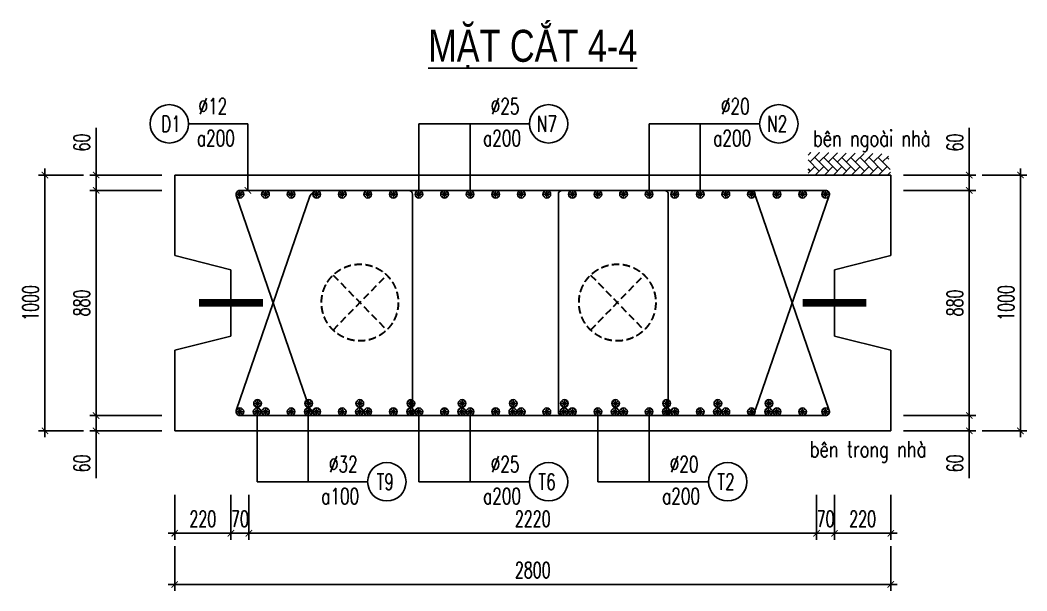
# Model space of a CAD drawing. Header units: millimetres. Extents: x -143483 to 1166745, y -1448440 to -1202244.
# Drawn here: x 82879 to 98625, y -1427283 to -1418362 of the extents above; entities that cross this region are included whole.
import ezdxf
from ezdxf.enums import TextEntityAlignment as Align

# ---------------------------------------------------------------- set-up
doc = ezdxf.new("R2010")
doc.units = ezdxf.units.MM
doc.header["$LTSCALE"] = 30
doc.header["$PDMODE"] = 3
doc.linetypes.add('DASHED', pattern=[19.05, 12.7, -6.35])
doc.layers.get('0').update_dxf_attribs({"lineweight": 9})
doc.layers.get('Defpoints').update_dxf_attribs({"lineweight": 9})
for name, color, linetype in [('ccu11-Cotthep', 9, 'Continuous'), ('ccu11-Dim', 8, 'Continuous'), ('ccu11-Hatch', 8, 'Continuous'), ('ccu11-Text', 31, 'Continuous'), ('ccu11-Thay', 7, 'Continuous'), ('ccu11-Thep', 4, 'Continuous'), ('ccu11-Thep doc', 4, 'Continuous'), ('ccu11-Thepdai', 6, 'Continuous')]:
    doc.layers.add(name, color=color, linetype=linetype)
doc.layers.add('ccu11-Khuat', color=9, linetype='DASHED', lineweight=30)
doc.layers.add('Vicom_thep doc', color=1, linetype='Continuous', lineweight=35)
doc.styles.add('ccu11-dim', font='vnsimli.shx', dxfattribs={"width": 0.65, "bigfont": 'bigfont.shx'})
doc.styles.add('ccu11-VnAvH-B', font='VHAVANB.TTF')
doc.styles.add('ccu11-vnsimli', font='vnsimli.shx', dxfattribs={"width": 0.8, "bigfont": 'vns.shx'})
doc.styles.add('ccu11-vnsimple', font='vnsimple.shx', dxfattribs={"bigfont": 'bigfont.shx'})
doc.styles.add('ccu11_simli', font='vnsimli.shx', dxfattribs={"width": 0.8})
doc.dimstyles.new('ccu11-100', dxfattribs={"dimscale": 100, "dimtxt": 2.5, "dimasz": 1, "dimexe": 1, "dimexo": 2, "dimgap": 1, "dimtad": 1, "dimdec": 0, "dimdsep": 46, "dimtxsty": 'ccu11-dim', "dimblk": 'ARCHTICK', "dimcen": -1, "dimdle": 1, "dimclrd": 256, "dimclre": 256, "dimclrt": 3, "dimadec": 0, "dimazin": 2, "dimtfac": 0.1, "dimtdec": 0, "dimtmove": 0, "dimatfit": 1, "dimldrblk": 'ARCHTICK', "dimfxl": 0, "dimtvp": 0.833333, "dimtolj": 1, "dimtzin": 12, "dimarcsym": 0})
doc.dimstyles.new('ccu11-100x4', dxfattribs={"dimscale": 100, "dimtxt": 2.5, "dimasz": 1, "dimexe": 1, "dimexo": 2, "dimgap": 1, "dimtad": 1, "dimdec": 0, "dimlfac": 0.25, "dimdsep": 46, "dimtxsty": 'ccu11-dim', "dimblk": 'ARCHTICK', "dimcen": -1, "dimdle": 1, "dimclrd": 256, "dimclre": 256, "dimclrt": 3, "dimadec": 0, "dimazin": 2, "dimtfac": 0.1, "dimtdec": 0, "dimtmove": 0, "dimatfit": 1, "dimldrblk": 'ARCHTICK', "dimfxl": 0, "dimtvp": 0.833333, "dimtolj": 1, "dimtzin": 12, "dimarcsym": 0})

# ---------------------------------------------------------------- blocks, each defined once
blk = doc.blocks.new('MCT')
at = {"ltscale": 0.005}
for p, q in [((-0.49, 0), (0.49, 0)), ((0.35, -0.35), (-0.35, 0.35)), ((-0.35, -0.35), (0.35, 0.35)), ((0, -0.49), (0, 0.49))]:
    blk.add_line(p, q, dxfattribs=at)
blk.add_circle((0, 0), 0.492, dxfattribs=at)
blk = doc.blocks.new('*U3556')
at = {"layer": 'ccu11-Thep doc', "xscale": -121.9200000001001, "yscale": 121.9200000001001, "zscale": 121.92, "rotation": 270}
blk.add_blockref('MCT', (0, 0), dxfattribs=at)
blk = doc.blocks.new('*U3557')
at = {"layer": 'ccu11-Thep doc', "color": 0, "linetype": 'ByBlock', "lineweight": -2, "transparency": 16777216}
for p in [(0, 0), (800, 0), (1600, 0), (2400, 0), (3200, 0), (4000, 0), (4800, 0), (5600, 0), (6400, 0), (7200, 0), (8000, 0), (8800, 0)]:
    blk.add_blockref('*U3556', p, dxfattribs=at)
blk = doc.blocks.new('*U3550')
at = {"layer": 'ccu11-Thep doc', "xscale": -121.9200000001001, "yscale": 121.9200000001001, "zscale": 121.92, "rotation": 270}
blk.add_blockref('MCT', (0, 0), dxfattribs=at)
blk = doc.blocks.new('*U3551')
at = {"layer": 'ccu11-Thep doc', "color": 0, "linetype": 'ByBlock', "lineweight": -2, "transparency": 16777216}
for p in [(0, 0), (800, 0), (1600, 0), (2400, 0), (3200, 0), (4000, 0), (4800, 0), (5600, 0), (6400, 0), (7200, 0), (8000, 0), (8800, 0)]:
    blk.add_blockref('*U3550', p, dxfattribs=at)
blk = doc.blocks.new('_ARCHTICK')
at = {"color": 0, "linetype": 'ByBlock', "const_width": 0.15}
blk.add_lwpolyline([(-0.5, -0.5), (0.5, 0.5)], dxfattribs=at)
blk = doc.blocks.new('*D3621')
at = {"layer": 'ccu11-Dim', "linetype": 'ByBlock', "lineweight": -2, "ltscale": 30, "transparency": 16777216}
for p, q in [((95617, -1425783), (95617, -1426483)), ((96497, -1425783), (96497, -1426483)), ((96597, -1426383), (95517, -1426383))]:
    blk.add_line(p, q, dxfattribs=at)
at = {"layer": 'Defpoints', "color": 0, "linetype": 'ByBlock', "ltscale": 30, "transparency": 16777216}
for p in [(95617, -1425583), (96497, -1425583), (95617, -1426383)]:
    blk.add_point(p, dxfattribs=at)
at = {"layer": 'ccu11-Dim', "linetype": 'ByBlock', "lineweight": -2, "ltscale": 30, "transparency": 16777216, "xscale": 100, "yscale": 100, "zscale": 100, "rotation": 180}
blk.add_blockref('_ARCHTICK', (95617, -1426383), dxfattribs=at)
at = {"layer": 'ccu11-Dim', "linetype": 'ByBlock', "lineweight": -2, "ltscale": 30, "transparency": 16777216, "xscale": 100, "yscale": 100, "zscale": 100}
blk.add_blockref('_ARCHTICK', (96497, -1426383), dxfattribs=at)
at = {"layer": 'ccu11-Dim', "color": 3, "linetype": 'ByBlock', "ltscale": 30, "transparency": 16777216, "insert": (96057, -1426158), "char_height": 250, "attachment_point": 5, "style": 'ccu11-dim'}
blk.add_mtext('\\A1;220', dxfattribs=at)
blk = doc.blocks.new('*D3622')
at = {"layer": 'ccu11-Dim', "linetype": 'ByBlock', "lineweight": -2, "ltscale": 30, "transparency": 16777216}
for p, q in [((85297, -1426583), (85297, -1427283)), ((96497, -1426583), (96497, -1427283)), ((85197, -1427183), (96597, -1427183))]:
    blk.add_line(p, q, dxfattribs=at)
at = {"layer": 'Defpoints', "color": 0, "linetype": 'ByBlock', "ltscale": 30, "transparency": 16777216}
for p in [(85297, -1426383), (96497, -1426383), (96497, -1427183)]:
    blk.add_point(p, dxfattribs=at)
at = {"layer": 'ccu11-Dim', "linetype": 'ByBlock', "lineweight": -2, "ltscale": 30, "transparency": 16777216, "xscale": 100, "yscale": 100, "zscale": 100, "rotation": 180}
blk.add_blockref('_ARCHTICK', (85297, -1427183), dxfattribs=at)
at = {"layer": 'ccu11-Dim', "linetype": 'ByBlock', "lineweight": -2, "ltscale": 30, "transparency": 16777216, "xscale": 100, "yscale": 100, "zscale": 100}
blk.add_blockref('_ARCHTICK', (96497, -1427183), dxfattribs=at)
at = {"layer": 'ccu11-Dim', "color": 3, "linetype": 'ByBlock', "ltscale": 30, "transparency": 16777216, "insert": (90897, -1426958), "char_height": 250, "attachment_point": 5, "style": 'ccu11-dim'}
blk.add_mtext('\\A1;2800', dxfattribs=at)
blk = doc.blocks.new('*D3623')
at = {"layer": 'ccu11-Dim', "linetype": 'ByBlock', "lineweight": -2, "ltscale": 30, "transparency": 16777216}
for p, q in [((95337, -1425783), (95337, -1426483)), ((95617, -1425783), (95617, -1426483)), ((95337, -1426383), (95237, -1426383)), ((95617, -1426383), (95337, -1426383)), ((95617, -1426383), (95717, -1426383))]:
    blk.add_line(p, q, dxfattribs=at)
at = {"layer": 'Defpoints', "color": 0, "linetype": 'ByBlock', "ltscale": 30, "transparency": 16777216}
for p in [(95337, -1425583), (95617, -1425583), (95337, -1426383)]:
    blk.add_point(p, dxfattribs=at)
at = {"layer": 'ccu11-Dim', "linetype": 'ByBlock', "lineweight": -2, "ltscale": 30, "transparency": 16777216, "xscale": 100, "yscale": 100, "zscale": 100}
blk.add_blockref('_ARCHTICK', (95337, -1426383), dxfattribs=at)
at = {"layer": 'ccu11-Dim', "linetype": 'ByBlock', "lineweight": -2, "ltscale": 30, "transparency": 16777216, "xscale": 100, "yscale": 100, "zscale": 100, "rotation": 180}
blk.add_blockref('_ARCHTICK', (95617, -1426383), dxfattribs=at)
at = {"layer": 'ccu11-Dim', "color": 3, "linetype": 'ByBlock', "ltscale": 30, "transparency": 16777216, "insert": (95477, -1426158), "char_height": 250, "attachment_point": 5, "style": 'ccu11-dim'}
blk.add_mtext('\\A1;70', dxfattribs=at)
blk = doc.blocks.new('SHD')
at = {"layer": 'ccu11-Cotthep'}
blk.add_circle((300, 0), 300, dxfattribs=at)
at = {"layer": 'ccu11-Cotthep', "color": 31, "style": 'ccu11_simli', "width": 0.8}
blk.add_attdef('DK', text='', height=250, dxfattribs=at).set_placement((-101, 65), align=Align.BOTTOM_RIGHT)
blk.add_attdef('KH', text='', height=250, dxfattribs=at).set_placement((300, 0), align=Align.MIDDLE)
blk.add_attdef('KC', text='', height=250, dxfattribs=at).set_placement((-101, -142), align=Align.TOP_RIGHT)
blk = doc.blocks.new('*D3624')
at = {"layer": 'ccu11-Dim', "linetype": 'ByBlock', "lineweight": -2, "ltscale": 30, "transparency": 16777216}
for p, q in [((97725, -1420783), (97725, -1420043)), ((96697, -1420783), (97825, -1420783)), ((97725, -1421023), (97725, -1420783)), ((96697, -1421023), (97825, -1421023)), ((97725, -1421023), (97725, -1421123))]:
    blk.add_line(p, q, dxfattribs=at)
at = {"layer": 'Defpoints', "color": 0, "linetype": 'ByBlock', "ltscale": 30, "transparency": 16777216}
for p in [(96497, -1420783), (96497, -1421023), (97725, -1421023)]:
    blk.add_point(p, dxfattribs=at)
at = {"layer": 'ccu11-Dim', "linetype": 'ByBlock', "lineweight": -2, "ltscale": 30, "transparency": 16777216, "xscale": 100, "yscale": 100, "zscale": 100}
for p, rotation in [((97725, -1420783), 270), ((97725, -1421023), 90)]:
    blk.add_blockref('_ARCHTICK', p, dxfattribs=dict(at, rotation=rotation))
at = {"layer": 'ccu11-Dim', "color": 3, "linetype": 'ByBlock', "ltscale": 30, "transparency": 16777216, "insert": (97500, -1420275), "char_height": 250, "attachment_point": 5, "rotation": 90, "style": 'ccu11-dim'}
blk.add_mtext('\\A1;60', dxfattribs=at)
blk = doc.blocks.new('*D3625')
at = {"layer": 'ccu11-Dim', "linetype": 'ByBlock', "lineweight": -2, "ltscale": 30, "transparency": 16777216}
for p, q in [((96697, -1421023), (97825, -1421023)), ((97725, -1420923), (97725, -1424643)), ((96697, -1424543), (97825, -1424543))]:
    blk.add_line(p, q, dxfattribs=at)
at = {"layer": 'Defpoints', "color": 0, "linetype": 'ByBlock', "ltscale": 30, "transparency": 16777216}
for p in [(96497, -1421023), (96497, -1424543), (97725, -1424543)]:
    blk.add_point(p, dxfattribs=at)
at = {"layer": 'ccu11-Dim', "linetype": 'ByBlock', "lineweight": -2, "ltscale": 30, "transparency": 16777216, "xscale": 100, "yscale": 100, "zscale": 100}
for p, rotation in [((97725, -1421023), 90), ((97725, -1424543), 270)]:
    blk.add_blockref('_ARCHTICK', p, dxfattribs=dict(at, rotation=rotation))
at = {"layer": 'ccu11-Dim', "color": 3, "linetype": 'ByBlock', "ltscale": 30, "transparency": 16777216, "insert": (97500, -1422783), "char_height": 250, "attachment_point": 5, "rotation": 90, "style": 'ccu11-dim'}
blk.add_mtext('\\A1;880', dxfattribs=at)
blk = doc.blocks.new('*D3626')
at = {"layer": 'ccu11-Dim', "linetype": 'ByBlock', "lineweight": -2, "ltscale": 30, "transparency": 16777216}
for p, q in [((97725, -1424543), (97725, -1424443)), ((96697, -1424543), (97825, -1424543)), ((97725, -1424543), (97725, -1424783)), ((96697, -1424783), (97825, -1424783)), ((97725, -1424783), (97725, -1425522))]:
    blk.add_line(p, q, dxfattribs=at)
at = {"layer": 'Defpoints', "color": 0, "linetype": 'ByBlock', "ltscale": 30, "transparency": 16777216}
for p in [(96497, -1424543), (97725, -1424543), (96497, -1424783)]:
    blk.add_point(p, dxfattribs=at)
at = {"layer": 'ccu11-Dim', "linetype": 'ByBlock', "lineweight": -2, "ltscale": 30, "transparency": 16777216, "xscale": 100, "yscale": 100, "zscale": 100}
for p, rotation in [((97725, -1424543), 270), ((97725, -1424783), 90)]:
    blk.add_blockref('_ARCHTICK', p, dxfattribs=dict(at, rotation=rotation))
at = {"layer": 'ccu11-Dim', "color": 3, "linetype": 'ByBlock', "ltscale": 30, "transparency": 16777216, "insert": (97500, -1425291), "char_height": 250, "attachment_point": 5, "rotation": 90, "style": 'ccu11-dim'}
blk.add_mtext('\\A1;60', dxfattribs=at)
blk = doc.blocks.new('*D3627')
at = {"layer": 'ccu11-Dim', "linetype": 'ByBlock', "lineweight": -2, "ltscale": 30, "transparency": 16777216}
for p, q in [((98525, -1420683), (98525, -1424883)), ((97925, -1420783), (98625, -1420783)), ((97925, -1424783), (98625, -1424783))]:
    blk.add_line(p, q, dxfattribs=at)
at = {"layer": 'Defpoints', "color": 0, "linetype": 'ByBlock', "ltscale": 30, "transparency": 16777216}
for p in [(97725, -1420783), (97725, -1424783), (98525, -1424783)]:
    blk.add_point(p, dxfattribs=at)
at = {"layer": 'ccu11-Dim', "linetype": 'ByBlock', "lineweight": -2, "ltscale": 30, "transparency": 16777216, "xscale": 100, "yscale": 100, "zscale": 100}
for p, rotation in [((98525, -1420783), 90), ((98525, -1424783), 270)]:
    blk.add_blockref('_ARCHTICK', p, dxfattribs=dict(at, rotation=rotation))
at = {"layer": 'ccu11-Dim', "color": 3, "linetype": 'ByBlock', "ltscale": 30, "transparency": 16777216, "insert": (98300, -1422783), "char_height": 250, "attachment_point": 5, "rotation": 90, "style": 'ccu11-dim'}
blk.add_mtext('\\A1;1000', dxfattribs=at)
blk = doc.blocks.new('ccu11_block_thep')
at = {"layer": 'ccu11-Thep', "color": 3}
for p, q in [((-0.4, 0), (0.4, 0)), ((-0.28, 0.28), (0.28, -0.28)), ((0.28, 0.28), (-0.28, -0.28)), ((0, 0.4), (0, -0.4))]:
    blk.add_line(p, q, dxfattribs=at)
at = {"layer": 'ccu11-Thep', "color": 1, "const_width": 0.0667}
blk.add_lwpolyline([(-0.4, 0, 1), (0.4, 0, 1), (-0.4, 0, 1)], format="xyb", dxfattribs=at)
at = {"layer": 'ccu11-Thep', "color": 1}
blk.add_circle((0, 0), 0.4, dxfattribs=at)
blk = doc.blocks.new('*U3552')
at = {"layer": 'Vicom_thep doc', "xscale": -150, "yscale": 150, "zscale": 150, "rotation": 180}
blk.add_blockref('ccu11_block_thep', (0, 0), dxfattribs=at)
blk = doc.blocks.new('*U3553')
at = {"layer": 'ccu11-Thep doc', "color": 0, "linetype": 'ByBlock', "lineweight": -2, "transparency": 16777216}
for p in [(0, 0), (800, 0), (1600, 0), (2400, 0), (3200, 0), (4000, 0), (4800, 0), (5600, 0), (6400, 0), (7200, 0), (8000, 0)]:
    blk.add_blockref('*U3552', p, dxfattribs=at)
blk = doc.blocks.new('*U3554')
at = {"layer": 'Vicom_thep doc', "xscale": -150, "yscale": 150, "zscale": 150, "rotation": 180}
blk.add_blockref('ccu11_block_thep', (0, 0), dxfattribs=at)
blk = doc.blocks.new('*U3555')
at = {"layer": 'ccu11-Thep doc', "color": 0, "linetype": 'ByBlock', "lineweight": -2, "transparency": 16777216}
for p in [(0, 0), (800, 0), (1600, 0), (2400, 0), (3200, 0), (4000, 0), (4800, 0), (5600, 0), (6400, 0), (7200, 0), (8000, 0)]:
    blk.add_blockref('*U3554', p, dxfattribs=at)
blk = doc.blocks.new('*U3558')
at = {"layer": 'Vicom_thep doc', "xscale": -150, "yscale": 150, "zscale": 150, "rotation": 180}
blk.add_blockref('ccu11_block_thep', (0, 0), dxfattribs=at)
blk = doc.blocks.new('*U3559')
at = {"layer": 'ccu11-Thep doc', "color": 0, "linetype": 'ByBlock', "lineweight": -2, "transparency": 16777216}
for p in [(0, 0), (800, 0), (1600, 0), (2400, 0), (3200, 0), (4000, 0), (4800, 0), (5600, 0), (6400, 0), (7200, 0), (8000, 0)]:
    blk.add_blockref('*U3558', p, dxfattribs=at)
blk = doc.blocks.new('*U3600')
at = {"layer": 'Vicom_thep doc', "xscale": -150, "yscale": 150, "zscale": 150, "rotation": 180}
blk.add_blockref('ccu11_block_thep', (0, 0), dxfattribs=at)
blk = doc.blocks.new('*U3601')
at = {"layer": 'ccu11-Thep doc', "color": 0, "linetype": 'ByBlock', "lineweight": -2, "transparency": 16777216}
for p in [(0, 0), (800, 0), (1600, 0), (2400, 0), (3200, 0), (4000, 0), (4800, 0), (5600, 0), (6400, 0), (7200, 0), (8000, 0)]:
    blk.add_blockref('*U3600', p, dxfattribs=at)
blk = doc.blocks.new('*D3682')
at = {"layer": 'ccu11-Dim', "linetype": 'ByBlock', "lineweight": -2, "ltscale": 30, "transparency": 16777216}
for p, q in [((86457, -1425783), (86457, -1426483)), ((95337, -1425783), (95337, -1426483)), ((86357, -1426383), (95437, -1426383))]:
    blk.add_line(p, q, dxfattribs=at)
at = {"layer": 'Defpoints', "color": 0, "linetype": 'ByBlock', "ltscale": 30, "transparency": 16777216}
for p in [(86457, -1425583), (95337, -1425583), (95337, -1426383)]:
    blk.add_point(p, dxfattribs=at)
at = {"layer": 'ccu11-Dim', "linetype": 'ByBlock', "lineweight": -2, "ltscale": 30, "transparency": 16777216, "xscale": 100, "yscale": 100, "zscale": 100, "rotation": 180}
blk.add_blockref('_ARCHTICK', (86457, -1426383), dxfattribs=at)
at = {"layer": 'ccu11-Dim', "linetype": 'ByBlock', "lineweight": -2, "ltscale": 30, "transparency": 16777216, "xscale": 100, "yscale": 100, "zscale": 100}
blk.add_blockref('_ARCHTICK', (95337, -1426383), dxfattribs=at)
at = {"layer": 'ccu11-Dim', "color": 3, "linetype": 'ByBlock', "ltscale": 30, "transparency": 16777216, "insert": (90897, -1426158), "char_height": 250, "attachment_point": 5, "style": 'ccu11-dim'}
blk.add_mtext('\\A1;2220', dxfattribs=at)
blk = doc.blocks.new('*D3676')
at = {"layer": 'ccu11-Dim', "linetype": 'ByBlock', "lineweight": -2, "ltscale": 30, "transparency": 16777216}
for p, q in [((85297, -1425783), (85297, -1426483)), ((86177, -1425783), (86177, -1426483)), ((85197, -1426383), (86277, -1426383))]:
    blk.add_line(p, q, dxfattribs=at)
at = {"layer": 'Defpoints', "color": 0, "linetype": 'ByBlock', "ltscale": 30, "transparency": 16777216}
for p in [(85297, -1425583), (86177, -1425583), (86177, -1426383)]:
    blk.add_point(p, dxfattribs=at)
at = {"layer": 'ccu11-Dim', "linetype": 'ByBlock', "lineweight": -2, "ltscale": 30, "transparency": 16777216, "xscale": 100, "yscale": 100, "zscale": 100, "rotation": 180}
blk.add_blockref('_ARCHTICK', (85297, -1426383), dxfattribs=at)
at = {"layer": 'ccu11-Dim', "linetype": 'ByBlock', "lineweight": -2, "ltscale": 30, "transparency": 16777216, "xscale": 100, "yscale": 100, "zscale": 100}
blk.add_blockref('_ARCHTICK', (86177, -1426383), dxfattribs=at)
at = {"layer": 'ccu11-Dim', "color": 3, "linetype": 'ByBlock', "ltscale": 30, "transparency": 16777216, "insert": (85737, -1426158), "char_height": 250, "attachment_point": 5, "style": 'ccu11-dim'}
blk.add_mtext('\\A1;220', dxfattribs=at)
blk = doc.blocks.new('*D3677')
at = {"layer": 'ccu11-Dim', "linetype": 'ByBlock', "lineweight": -2, "ltscale": 30, "transparency": 16777216}
for p, q in [((86177, -1425783), (86177, -1426483)), ((86457, -1425783), (86457, -1426483)), ((86177, -1426383), (86077, -1426383)), ((86177, -1426383), (86457, -1426383)), ((86457, -1426383), (86557, -1426383))]:
    blk.add_line(p, q, dxfattribs=at)
at = {"layer": 'Defpoints', "color": 0, "linetype": 'ByBlock', "ltscale": 30, "transparency": 16777216}
for p in [(86177, -1425583), (86457, -1425583), (86457, -1426383)]:
    blk.add_point(p, dxfattribs=at)
at = {"layer": 'ccu11-Dim', "linetype": 'ByBlock', "lineweight": -2, "ltscale": 30, "transparency": 16777216, "xscale": 100, "yscale": 100, "zscale": 100}
blk.add_blockref('_ARCHTICK', (86177, -1426383), dxfattribs=at)
at = {"layer": 'ccu11-Dim', "linetype": 'ByBlock', "lineweight": -2, "ltscale": 30, "transparency": 16777216, "xscale": 100, "yscale": 100, "zscale": 100, "rotation": 180}
blk.add_blockref('_ARCHTICK', (86457, -1426383), dxfattribs=at)
at = {"layer": 'ccu11-Dim', "color": 3, "linetype": 'ByBlock', "ltscale": 30, "transparency": 16777216, "insert": (86317, -1426158), "char_height": 250, "attachment_point": 5, "style": 'ccu11-dim'}
blk.add_mtext('\\A1;70', dxfattribs=at)
blk = doc.blocks.new('*D3678')
at = {"layer": 'ccu11-Dim', "linetype": 'ByBlock', "lineweight": -2, "ltscale": 30, "transparency": 16777216}
for p, q in [((84068, -1420783), (84068, -1420043)), ((85097, -1420783), (83968, -1420783)), ((84068, -1421023), (84068, -1420783)), ((85097, -1421023), (83968, -1421023)), ((84068, -1421023), (84068, -1421123))]:
    blk.add_line(p, q, dxfattribs=at)
at = {"layer": 'Defpoints', "color": 0, "linetype": 'ByBlock', "ltscale": 30, "transparency": 16777216}
for p in [(85297, -1420783), (84068, -1421023), (85297, -1421023)]:
    blk.add_point(p, dxfattribs=at)
at = {"layer": 'ccu11-Dim', "linetype": 'ByBlock', "lineweight": -2, "ltscale": 30, "transparency": 16777216, "xscale": 100, "yscale": 100, "zscale": 100}
for p, rotation in [((84068, -1420783), 270), ((84068, -1421023), 90)]:
    blk.add_blockref('_ARCHTICK', p, dxfattribs=dict(at, rotation=rotation))
at = {"layer": 'ccu11-Dim', "color": 3, "linetype": 'ByBlock', "ltscale": 30, "transparency": 16777216, "insert": (83843, -1420275), "char_height": 250, "attachment_point": 5, "rotation": 90, "style": 'ccu11-dim'}
blk.add_mtext('\\A1;60', dxfattribs=at)
blk = doc.blocks.new('*D3679')
at = {"layer": 'ccu11-Dim', "linetype": 'ByBlock', "lineweight": -2, "ltscale": 30, "transparency": 16777216}
for p, q in [((85097, -1421023), (83968, -1421023)), ((84068, -1420923), (84068, -1424643)), ((85097, -1424543), (83968, -1424543))]:
    blk.add_line(p, q, dxfattribs=at)
at = {"layer": 'Defpoints', "color": 0, "linetype": 'ByBlock', "ltscale": 30, "transparency": 16777216}
for p in [(85297, -1421023), (84068, -1424543), (85297, -1424543)]:
    blk.add_point(p, dxfattribs=at)
at = {"layer": 'ccu11-Dim', "linetype": 'ByBlock', "lineweight": -2, "ltscale": 30, "transparency": 16777216, "xscale": 100, "yscale": 100, "zscale": 100}
for p, rotation in [((84068, -1421023), 90), ((84068, -1424543), 270)]:
    blk.add_blockref('_ARCHTICK', p, dxfattribs=dict(at, rotation=rotation))
at = {"layer": 'ccu11-Dim', "color": 3, "linetype": 'ByBlock', "ltscale": 30, "transparency": 16777216, "insert": (83843, -1422783), "char_height": 250, "attachment_point": 5, "rotation": 90, "style": 'ccu11-dim'}
blk.add_mtext('\\A1;880', dxfattribs=at)
blk = doc.blocks.new('*D3680')
at = {"layer": 'ccu11-Dim', "linetype": 'ByBlock', "lineweight": -2, "ltscale": 30, "transparency": 16777216}
for p, q in [((84068, -1424543), (84068, -1424443)), ((85097, -1424543), (83968, -1424543)), ((84068, -1424543), (84068, -1424783)), ((85097, -1424783), (83968, -1424783)), ((84068, -1424783), (84068, -1425522))]:
    blk.add_line(p, q, dxfattribs=at)
at = {"layer": 'Defpoints', "color": 0, "linetype": 'ByBlock', "ltscale": 30, "transparency": 16777216}
for p in [(84068, -1424543), (85297, -1424543), (85297, -1424783)]:
    blk.add_point(p, dxfattribs=at)
at = {"layer": 'ccu11-Dim', "linetype": 'ByBlock', "lineweight": -2, "ltscale": 30, "transparency": 16777216, "xscale": 100, "yscale": 100, "zscale": 100}
for p, rotation in [((84068, -1424543), 270), ((84068, -1424783), 90)]:
    blk.add_blockref('_ARCHTICK', p, dxfattribs=dict(at, rotation=rotation))
at = {"layer": 'ccu11-Dim', "color": 3, "linetype": 'ByBlock', "ltscale": 30, "transparency": 16777216, "insert": (83843, -1425291), "char_height": 250, "attachment_point": 5, "rotation": 90, "style": 'ccu11-dim'}
blk.add_mtext('\\A1;60', dxfattribs=at)
blk = doc.blocks.new('*D3681')
at = {"layer": 'ccu11-Dim', "linetype": 'ByBlock', "lineweight": -2, "ltscale": 30, "transparency": 16777216}
for p, q in [((83268, -1420683), (83268, -1424883)), ((83868, -1420783), (83168, -1420783)), ((83868, -1424783), (83168, -1424783))]:
    blk.add_line(p, q, dxfattribs=at)
at = {"layer": 'Defpoints', "color": 0, "linetype": 'ByBlock', "ltscale": 30, "transparency": 16777216}
for p in [(84068, -1420783), (83268, -1424783), (84068, -1424783)]:
    blk.add_point(p, dxfattribs=at)
at = {"layer": 'ccu11-Dim', "linetype": 'ByBlock', "lineweight": -2, "ltscale": 30, "transparency": 16777216, "xscale": 100, "yscale": 100, "zscale": 100}
for p, rotation in [((83268, -1420783), 90), ((83268, -1424783), 270)]:
    blk.add_blockref('_ARCHTICK', p, dxfattribs=dict(at, rotation=rotation))
at = {"layer": 'ccu11-Dim', "color": 3, "linetype": 'ByBlock', "ltscale": 30, "transparency": 16777216, "insert": (83043, -1422783), "char_height": 250, "attachment_point": 5, "rotation": 90, "style": 'ccu11-dim'}
blk.add_mtext('\\A1;1000', dxfattribs=at)

msp = doc.modelspace()

# ---------------------------------------------------------------- hatches: boundary and pattern name
at = {"layer": 'ccu11-Hatch', "ltscale": 10}
h = msp.add_hatch(dxfattribs=at)
h.set_pattern_fill('AR-HBONE', color=256, scale=25, angle=270, style=0)
h.set_pattern_definition([(45, (-3166646.16, 355673.39), (141.4213562, 4e-14), [300, -100]), (315, (-3166575.45, 355744.1), (141.4213562, 4e-14), [300, -100])])
h.paths.add_polyline_path([(95204.34, -1420430.08), (95204.34, -1420782.81), (96496.7, -1420782.81), (96453.84, -1420451.5)])

# ---------------------------------------------------------------- linework, layer by layer
at = {"layer": 'ccu11-Khuat', "ltscale": 0.3}
for p, q in [((87774.12, -1422347.09), (88612.35, -1423205.79)), ((87774.12, -1423205.79), (88612.35, -1422347.09)), ((91801.36, -1422347.09), (92639.59, -1423205.79)), ((91801.36, -1423205.79), (92639.59, -1422347.09))]:
    msp.add_line(p, q, dxfattribs=at)
for centre in [(88193.24, -1422776.44), (92220.47, -1422776.44)]:
    msp.add_circle(centre, 600, dxfattribs=at)
at = {"layer": 'ccu11-Thay'}
for p, q in [((96496.7, -1420782.81), (85296.7, -1420782.81)), ((85296.7, -1422042.81), (85296.7, -1420782.81)), ((96496.7, -1422042.81), (96496.7, -1420782.81)), ((86176.46, -1422262.81), (85296.7, -1422042.81)), ((95616.93, -1422262.81), (96496.7, -1422042.81)), ((86176.46, -1423302.81), (86176.46, -1422262.81)), ((95616.93, -1423302.81), (95616.93, -1422262.81)), ((85296.7, -1423522.81), (86176.46, -1423302.81)), ((96496.7, -1423522.81), (95616.93, -1423302.81)), ((85296.7, -1424782.81), (85296.7, -1423522.81)), ((96496.7, -1424782.81), (96496.7, -1423522.81)), ((85296.7, -1424782.81), (96496.7, -1424782.81))]:
    msp.add_line(p, q, dxfattribs=at)
at = {"layer": 'ccu11-Thep', "const_width": 120}
for points in [[(86676.7, -1422782.81), (85676.7, -1422782.81)], [(95116.7, -1422782.81), (96116.7, -1422782.81)]]:
    msp.add_lwpolyline(points, dxfattribs=at)
at = {"layer": 'ccu11-Thepdai'}
for points in [[(93548.49, -1421022.81), (94268.96, -1421022.81, -0.23620228), (94380.73, -1421115.55), (95534.61, -1424462.31, -0.5204497), (95478.22, -1424542.81), (90896.7, -1424542.81), (86315.17, -1424542.81, -0.5204497), (86258.78, -1424462.31), (87412.66, -1421115.55, -0.23620228), (87524.43, -1421022.81), (88244.9, -1421022.81)], [(88244.9, -1424542.81), (87524.43, -1424542.81, -0.23620228), (87412.66, -1424450.06), (86258.78, -1421103.31, -0.5204497), (86315.17, -1421022.81), (90896.7, -1421022.81), (95478.22, -1421022.81, -0.5204497), (95534.61, -1421103.31), (94380.73, -1424450.06, -0.23620228), (94268.96, -1424542.81), (93548.49, -1424542.81)], [(88537.38, -1421022.81), (88957.38, -1421022.81, -0.41421356), (89017.38, -1421082.81), (89017.38, -1424482.81, -0.41421356), (88957.38, -1424542.81), (88537.38, -1424542.81)], [(91777.38, -1421022.81), (91357.38, -1421022.81, 0.41421356), (91297.38, -1421082.81), (91297.38, -1424482.81, 0.41421356), (91357.38, -1424542.81), (91777.38, -1424542.81)], [(92537.38, -1421022.81), (92957.38, -1421022.81, -0.41421356), (93017.38, -1421082.81), (93017.38, -1424482.81, -0.41421356), (92957.38, -1424542.81), (92537.38, -1424542.81)]]:
    msp.add_lwpolyline(points, format="xyb", dxfattribs=at)

# ---------------------------------------------------------------- block references
at = {"layer": 'ccu11-Cotthep'}
ref = msp.add_blockref('SHD', (85512.78, -1419982.45), dxfattribs=dict(at, xscale=-1))
ref.add_attrib('KH', 'D1', dxfattribs={"color": 31, "height": 250, "style": 'ccu11-vnsimple', "width": 0.7}).set_placement((85237.78, -1419982.45), align=Align.MIDDLE_CENTER)
ref.add_attrib('KC', 'a200', dxfattribs={"color": 31, "height": 250, "style": 'ccu11-vnsimple', "width": 0.7}).set_placement((85941.36, -1420082.45), align=Align.TOP_CENTER)
ref.add_attrib('DK', '`12', dxfattribs={"color": 31, "height": 250, "style": 'ccu11-vnsimple', "width": 0.7}).set_placement((85893.56, -1419907.45), align=Align.BOTTOM_CENTER)
ref = msp.add_blockref('SHD', (90845.61, -1419982.45), dxfattribs=at)
ref.add_attrib('KH', 'N7', dxfattribs={"color": 31, "height": 250, "style": 'ccu11-vnsimple', "width": 0.7}).set_placement((91120.61, -1419982.45), align=Align.MIDDLE_CENTER)
ref.add_attrib('KC', 'a200', dxfattribs={"color": 31, "height": 250, "style": 'ccu11-vnsimple', "width": 0.7}).set_placement((90417.03, -1420082.45), align=Align.TOP_CENTER)
ref.add_attrib('DK', '`25', dxfattribs={"color": 31, "height": 250, "style": 'ccu11-vnsimple', "width": 0.7}).set_placement((90464.82, -1419907.45), align=Align.BOTTOM_CENTER)
ref = msp.add_blockref('SHD', (94445.61, -1419982.45), dxfattribs=at)
ref.add_attrib('KH', 'N2', dxfattribs={"color": 31, "height": 250, "style": 'ccu11-vnsimple', "width": 0.7}).set_placement((94720.61, -1419982.45), align=Align.MIDDLE_CENTER)
ref.add_attrib('KC', 'a200', dxfattribs={"color": 31, "height": 250, "style": 'ccu11-vnsimple', "width": 0.7}).set_placement((94017.03, -1420082.45), align=Align.TOP_CENTER)
ref.add_attrib('DK', '`20', dxfattribs={"color": 31, "height": 250, "style": 'ccu11-vnsimple', "width": 0.7}).set_placement((94064.82, -1419907.45), align=Align.BOTTOM_CENTER)
ref = msp.add_blockref('SHD', (88314.61, -1425578.16), dxfattribs=at)
ref.add_attrib('KH', 'T9', dxfattribs={"color": 31, "height": 250, "style": 'ccu11-vnsimple', "width": 0.7}).set_placement((88589.61, -1425578.16), align=Align.MIDDLE_CENTER)
ref.add_attrib('KC', 'a100', dxfattribs={"color": 31, "height": 250, "style": 'ccu11-vnsimple', "width": 0.7}).set_placement((87886.03, -1425678.16), align=Align.TOP_CENTER)
ref.add_attrib('DK', '`32', dxfattribs={"color": 31, "height": 250, "style": 'ccu11-vnsimple', "width": 0.7}).set_placement((87933.83, -1425503.16), align=Align.BOTTOM_CENTER)
ref = msp.add_blockref('SHD', (90845.61, -1425578.16), dxfattribs=at)
ref.add_attrib('KH', 'T6', dxfattribs={"color": 31, "height": 250, "style": 'ccu11-vnsimple', "width": 0.7}).set_placement((91120.61, -1425578.16), align=Align.MIDDLE_CENTER)
ref.add_attrib('KC', 'a200', dxfattribs={"color": 31, "height": 250, "style": 'ccu11-vnsimple', "width": 0.7}).set_placement((90417.03, -1425678.16), align=Align.TOP_CENTER)
ref.add_attrib('DK', '`25', dxfattribs={"color": 31, "height": 250, "style": 'ccu11-vnsimple', "width": 0.7}).set_placement((90464.82, -1425503.16), align=Align.BOTTOM_CENTER)
ref = msp.add_blockref('SHD', (93645.61, -1425578.16), dxfattribs=at)
ref.add_attrib('KH', 'T2', dxfattribs={"color": 31, "height": 250, "style": 'ccu11-vnsimple', "width": 0.7}).set_placement((93920.61, -1425578.16), align=Align.MIDDLE_CENTER)
ref.add_attrib('KC', 'a200', dxfattribs={"color": 31, "height": 250, "style": 'ccu11-vnsimple', "width": 0.7}).set_placement((93217.03, -1425678.16), align=Align.TOP_CENTER)
ref.add_attrib('DK', '`20', dxfattribs={"color": 31, "height": 250, "style": 'ccu11-vnsimple', "width": 0.7}).set_placement((93264.82, -1425503.16), align=Align.BOTTOM_CENTER)
at = {"layer": 'ccu11-Thep doc'}
for name, p in [('*U3557', (86316.61, -1421082.81)), ('*U3601', (86716.61, -1421082.81)), ('*U3555', (86591.85, -1424352.69)), ('*U3559', (86585.61, -1424482.81)), ('*U3553', (86716.61, -1424482.81))]:
    msp.add_blockref(name, p, dxfattribs=at)
at = {"layer": 'ccu11-Thep doc', "xscale": 121.9200000001001, "yscale": 121.9200000001001, "zscale": 121.9200000001001, "rotation": 90.00000000000001}
for p in [(95477.05, -1421082.81), (95477.05, -1424482.81)]:
    msp.add_blockref('MCT', p, dxfattribs=at)
at = {"layer": 'ccu11-Thep doc', "xscale": -1, "rotation": 180}
msp.add_blockref('*U3551', (86316.61, -1424482.81), dxfattribs=at)

# ---------------------------------------------------------------- texts
at = {"layer": 'ccu11-Text', "color": 4, "style": 'ccu11-VnAvH-B', "width": 0.8}
msp.add_text('%%UmÆt c¾t 4-4', height=500, dxfattribs=at).set_placement((90896.7, -1419012.67), align=Align.CENTER)
at = {"layer": 'ccu11-Text', "linetype": 'Continuous', "style": 'ccu11-vnsimli', "width": 0.75}
for s, p in [('bªn ngoµi nhµ', (96200.63, -1420334.66)), ('bªn trong nhµ', (96142.71, -1425194.7))]:
    msp.add_text(s, height=250, dxfattribs=at).set_placement(p, align=Align.CENTER)

# ---------------------------------------------------------------- dimensions: what is measured, and where the dimension line sits
at = {"layer": 'ccu11-Dim', "linetype": 'ByBlock', "ltscale": 30}
for base, p1, p2, angle, picture, middle in [((84068.3, -1421022.81), (85296.7, -1420782.81), (85296.7, -1421022.81), 90, '*D3678', (84068.3, -1420274.82)), ((97725.09, -1421022.81), (96496.7, -1420782.81), (96496.7, -1421022.81), 90, '*D3624', (97725.09, -1420274.82)), ((84068.3, -1424542.81), (85296.7, -1424782.81), (85296.7, -1424542.81), 270, '*D3680', (84068.3, -1425290.79)), ((97725.09, -1424542.81), (96496.7, -1424782.81), (96496.7, -1424542.81), 270, '*D3626', (97725.09, -1425290.79))]:
    dim = msp.add_linear_dim(base=base, p1=p1, p2=p2, angle=angle, dimstyle='ccu11-100x4', dxfattribs=at)
    dim.commit()
    dim.dimension.update_dxf_attribs({"geometry": picture, "text_midpoint": middle, "dimtype": 160})
for base, p1, p2, angle, picture, middle in [((83268.3, -1424782.81), (84068.3, -1420782.81), (84068.3, -1424782.81), 90, '*D3681', (83043.3, -1422782.81)), ((98525.09, -1424782.81), (97725.09, -1420782.81), (97725.09, -1424782.81), 90, '*D3627', (98300.09, -1422782.81)), ((86176.7, -1426383.16), (85296.7, -1425583.16), (86176.7, -1425583.16), 180, '*D3676', (85736.7, -1426158.16))]:
    dim = msp.add_linear_dim(base=base, p1=p1, p2=p2, angle=angle, dimstyle='ccu11-100x4', dxfattribs=at)
    dim.commit()
    dim.dimension.update_dxf_attribs({"geometry": picture, "text_midpoint": middle})
for base, p1, p2, angle, override, picture, middle in [((84068.3, -1424542.81), (85296.7, -1421022.81), (85296.7, -1424542.81), 90, {"dimtmove": 1}, '*D3679', (83843.3, -1422782.81)), ((97725.09, -1424542.81), (96496.7, -1421022.81), (96496.7, -1424542.81), 90, {"dimtmove": 1}, '*D3625', (97500.09, -1422782.81)), ((86456.7, -1426383.16), (86176.7, -1425583.16), (86456.7, -1425583.16), 180, {"dimtix": 1}, '*D3677', (86316.7, -1426158.16))]:
    dim = msp.add_linear_dim(base=base, p1=p1, p2=p2, angle=angle, dimstyle='ccu11-100x4', override=override, dxfattribs=at)
    dim.commit()
    dim.dimension.update_dxf_attribs({"geometry": picture, "text_midpoint": middle})
for base, p1, p2, picture, middle in [((95336.7, -1426383.16), (86456.7, -1425583.16), (95336.7, -1425583.16), '*D3682', (90896.7, -1426158.16)), ((95616.7, -1426383.16), (96496.7, -1425583.16), (95616.7, -1425583.16), '*D3621', (96056.7, -1426158.16)), ((96496.7, -1427183.16), (85296.7, -1426383.16), (96496.7, -1426383.16), '*D3622', (90896.7, -1426958.16))]:
    dim = msp.add_linear_dim(base=base, p1=p1, p2=p2, dimstyle='ccu11-100x4', dxfattribs=at)
    dim.commit()
    dim.dimension.update_dxf_attribs({"geometry": picture, "text_midpoint": middle})
dim = msp.add_linear_dim(base=(95336.7, -1426383.16), p1=(95616.7, -1425583.16), p2=(95336.7, -1425583.16), dimstyle='ccu11-100x4', override={"dimtix": 1}, dxfattribs=at)
dim.commit()
dim.dimension.update_dxf_attribs({"geometry": '*D3623', "text_midpoint": (95476.7, -1426158.16)})

# ---------------------------------------------------------------- leaders
at = {"layer": 'ccu11-Cotthep', "linetype": 'ByBlock', "ltscale": 30}
msp.add_leader([(86441.78, -1421022.81), (86441.78, -1419982.45), (85512.78, -1419982.45)], dimstyle='ccu11-100x4', dxfattribs=at)
at = {"layer": 'ccu11-Cotthep'}
for points in [[(89116.61, -1421082.81), (89116.61, -1419982.45), (90845.61, -1419982.45)], [(89916.61, -1421082.81), (89916.61, -1419982.45), (90845.61, -1419982.45)], [(92716.61, -1421082.81), (92716.61, -1419982.45), (94445.61, -1419982.45)], [(93516.61, -1421082.81), (93516.61, -1419982.45), (94445.61, -1419982.45)], [(86585.61, -1424477.81), (86585.61, -1425578.16), (88314.61, -1425578.16)], [(87385.61, -1424477.81), (87385.61, -1425578.16), (88314.61, -1425578.16)], [(89116.61, -1424477.81), (89116.61, -1425578.16), (90845.61, -1425578.16)], [(89916.61, -1424477.81), (89916.61, -1425578.16), (90845.61, -1425578.16)], [(91916.61, -1424477.81), (91916.61, -1425578.16), (93645.61, -1425578.16)], [(92716.61, -1424477.81), (92716.61, -1425578.16), (93645.61, -1425578.16)]]:
    msp.add_leader(points, dimstyle='ccu11-100', override={"dimasz": 1.5, "dimgap": 1, "dimtad": 0, "dimldrblk": 'None', "dimfxl": 3, "dimfxlon": 1, "dimtfill": 1, "dimarcsym": 1}, dxfattribs=at)

doc.saveas('drawing.dxf')
